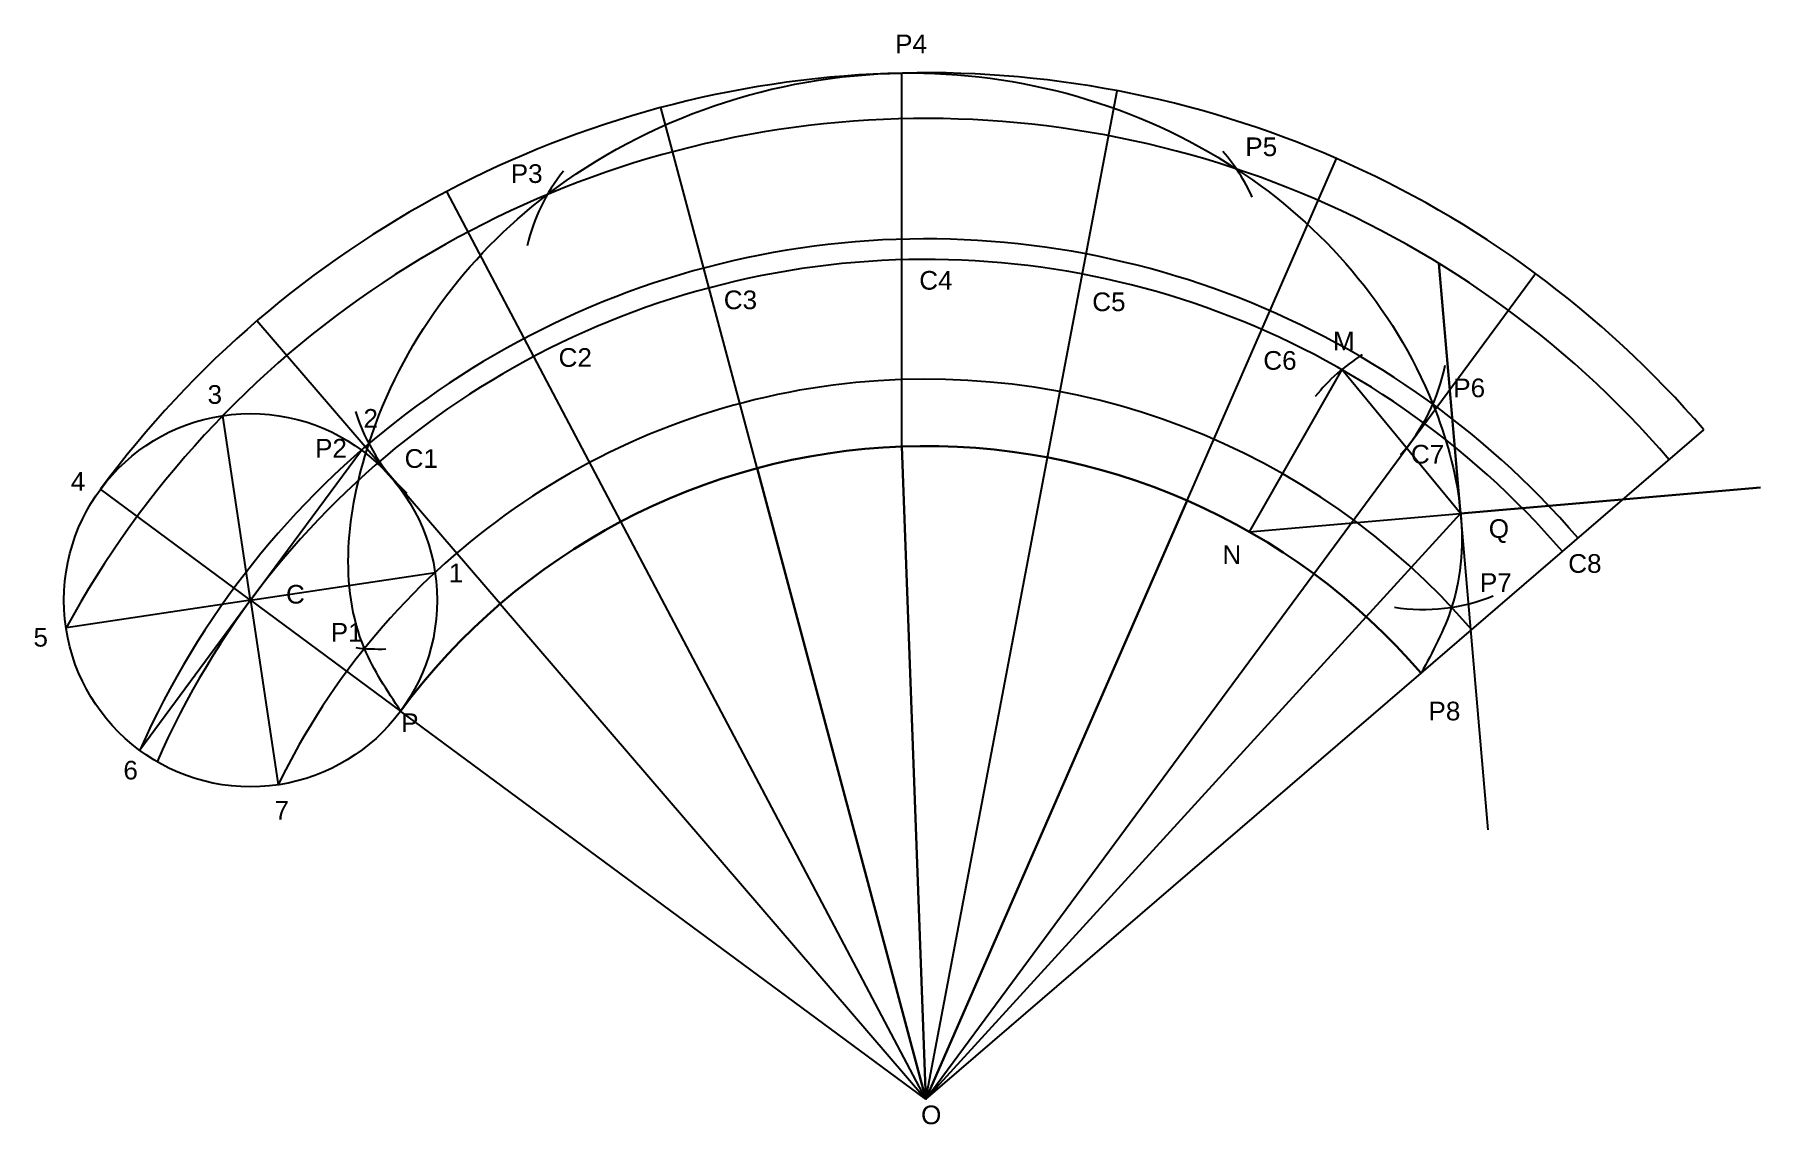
# Model space of a CAD drawing. Header units: millimetres. Extents: x 2179 to 3069, y 837 to 1653.
# Drawn here: x 2884.4 to 3069.4, y 837 to 953.9 of the extents above; entities that cross this region are included whole.
import ezdxf

# ---------------------------------------------------------------- set-up
doc = ezdxf.new("R2010")
doc.units = ezdxf.units.MM
doc.styles.get("Standard").update_dxf_attribs({"font": 'arial.ttf', "height": 3})

# ---------------------------------------------------------------- blocks, each defined once
blk = doc.blocks.new('*U168')
blk.add_line((-8.04, 5.94), (8.04, -5.94))
blk = doc.blocks.new('*U169')
at = {"color": 0, "linetype": 'ByBlock', "lineweight": -2, "transparency": 16777216}
for p, rotation in [((2906.07, 1625.29), 134.9999999999999), ((2913.49, 1623.45), 90.00000000000001), ((2899.51, 1621.35), 180), ((2917.44, 1616.89), 45.00000000000002), ((2897.66, 1613.92), 224.9999999999999), ((2901.61, 1607.36), 269.9999999999999), ((2909.04, 1605.52), 314.9999999999999)]:
    blk.add_blockref('*U168', p, dxfattribs=dict(at, rotation=rotation))
blk.add_blockref('*U168', (2915.6, 1609.46), dxfattribs=at)

msp = doc.modelspace()

# ---------------------------------------------------------------- linework, layer by layer
for p, q in [((2977.352, 909.709), (2977.352, 949.726)), ((2992.982, 908.532), (3000.432, 947.832)), ((2961.852, 907.378), (2951.514, 946.019)), ((3007.958, 903.907), (3023.966, 940.564)), ((2947.26, 901.658), (2928.583, 937.03)), ((3037.257, 902.528), (3034.94, 929.316)), ((3034.94, 929.316), (3040.189, 868.619)), ((3021.529, 896.065), (3045.292, 928.241)), ((2934.305, 892.834), (2908.227, 923.163)), ((3024.516, 917.944), (3014.611, 900.569)), ((3037.257, 902.528), (3024.516, 917.944)), ((3024.516, 917.944), (3024.516, 917.944)), ((3033.016, 885.4), (3063.342, 911.483)), ((2979.944, 839.757), (2977.352, 909.709)), ((2977.352, 909.709), (2979.944, 839.757)), ((2979.944, 839.757), (2992.982, 908.532)), ((2979.944, 839.757), (2961.852, 907.378)), ((2961.852, 907.378), (2979.944, 839.757)), ((3037.257, 902.528), (3069.402, 905.307)), ((3069.402, 905.307), (3037.257, 902.528)), ((2979.944, 839.757), (3007.958, 903.907)), ((3007.958, 903.907), (2979.944, 839.757)), ((2979.944, 839.757), (2947.26, 901.658)), ((2979.944, 839.757), (3037.257, 902.528)), ((3014.611, 900.569), (3037.257, 902.528)), ((2979.944, 839.757), (3021.529, 896.065)), ((2934.305, 892.834), (2979.944, 839.757)), ((2979.944, 839.757), (3033.016, 885.4)), ((2979.944, 839.757), (2923.64, 881.348))]:
    msp.add_line(p, q)
msp.add_circle((2907.553, 893.232), 20)
for centre, radius, start, end in [((2979.944, 839.757), 110, 40.69668, 143.54668), ((2979.944, 839.757), 105.098, 40.69668, 151.27994), ((2996.707, 928.182), 20, 24.37061, 41.05707), ((2956.683, 926.699), 20, 141.26857, 166.92192), ((2979.944, 839.757), 92.195, 40.69668, 156.07549), ((2979.944, 839.757), 90, 40.69668, 156.30542), ((3037.257, 902.528), 20, 121.80276, 141.15461), ((3015.962, 922.235), 20, 317.99595, 349.00817), ((2979.944, 839.757), 77.165, 40.69668, 154.10707), ((2937.921, 919.344), 20, 197.176, 227.0698), ((3033.287, 912.244), 20, 260.99636, 291.90921), ((2921.266, 907.999), 20, 262.98672, 272.24995)]:
    msp.add_arc(centre, radius, start, end)
at = {"lineweight": 30}
msp.add_arc((2979.944, 839.757), 70, 40.69668, 143.54668, dxfattribs=at)
msp.add_spline([(2923.64, 881.348), (2919.763, 888.055), (2920.235, 910.006), (2939.367, 936.706), (2977.352, 949.726), (3013.236, 939.442), (3034.29, 914.231), (3036.296, 892.472), (3033.016, 885.4)], degree=3)

# ---------------------------------------------------------------- block references
msp.add_blockref('*U169', (0, -722.174))

# ---------------------------------------------------------------- texts
for s, p in [('P4', (2976.642, 951.855)), ('P5', (3014.184, 940.822)), ('P3', (2935.441, 937.95)), ('C4', (2979.231, 926.514)), ('C3', (2958.277, 924.42)), ('C5', (2997.776, 924.21)), ('M', (3023.583, 920.018)), ('C2', (2940.57, 918.243)), ('C6', (3016.111, 917.929)), ('3', (2902.945, 914.279)), ('P6', (3036.471, 914.986)), ('2', (2919.656, 911.718)), ('P2', (2914.468, 908.519)), ('C1', (2924.065, 907.416)), ('C7', (3031.932, 907.879)), ('4', (2888.284, 904.957)), ('Q', (3040.277, 899.909)), ('N', (3011.727, 897.103)), ('C8', (3048.794, 896.166)), ('1', (2928.793, 895.152)), ('P7', (3039.329, 894.126)), ('C', (2911.352, 892.869)), ('5', (2884.285, 888.259)), ('P1', (2916.146, 888.792)), ('P', (2923.7, 879.105)), ('P8', (3033.815, 880.354)), ('6', (2893.923, 874.019)), ('7', (2910.121, 869.717)), ('O', (2979.425, 837.075))]:
    msp.add_text(s, height=2).set_placement(p)

doc.saveas('drawing.dxf')
